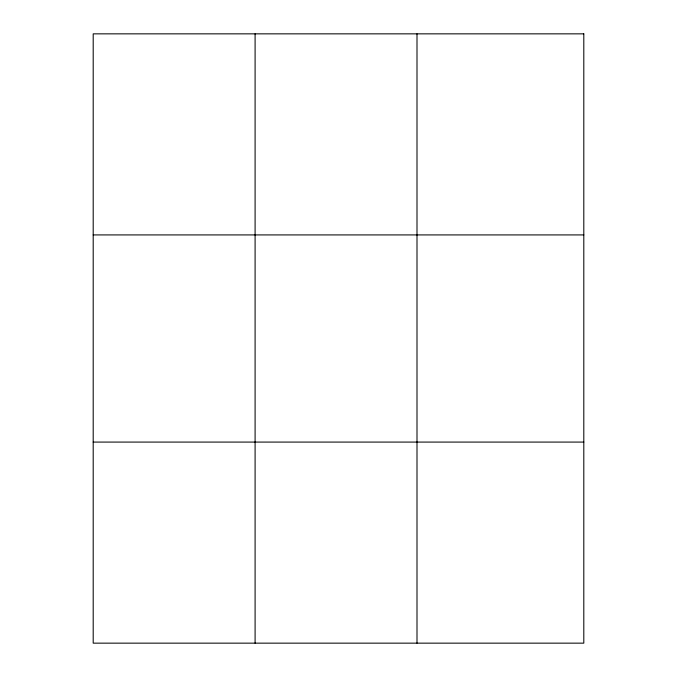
<?xml version="1.0" encoding="UTF-8"?>
<svg xmlns="http://www.w3.org/2000/svg" width="677" height="677" viewBox="0 0 677 677"><rect width="100%" height="100%" fill="white"/><g stroke="black" fill="none" stroke-linecap="round" stroke-linejoin="round"><path stroke-width="1.02" d="M255.094 33.85L255.094 643.15M416.998 33.85L416.998 643.15M93.198 234.919L583.802 234.919M93.198 442.081L583.802 442.081M583.802 33.85L583.802 643.15L93.198 643.15L93.198 33.85L583.802 33.85"/></g></svg>
